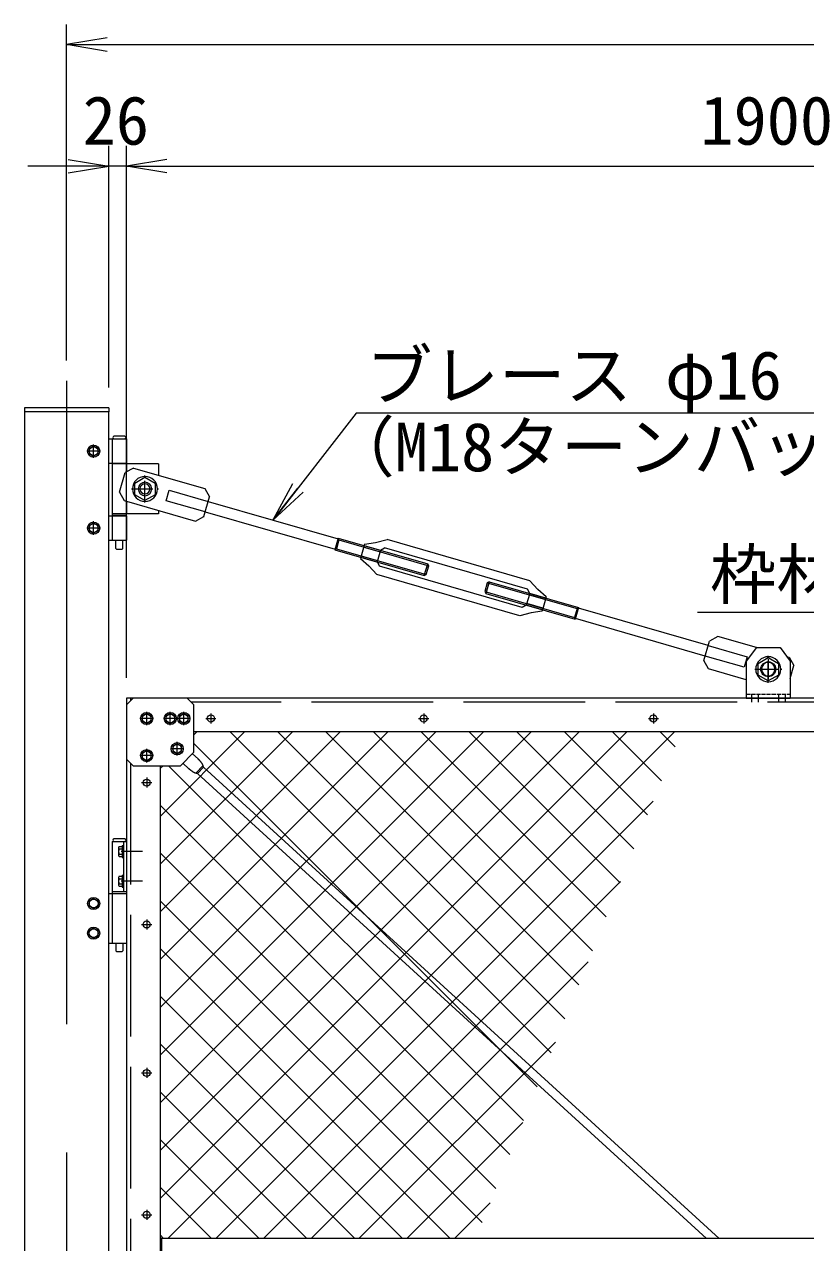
# Model space of a CAD drawing. Units: millimetres, scale not verified. Extents: x -6300 to 6300, y -4455 to 4455.
# Drawn here: x -4112 to -2956, y 818 to 2623 of the extents above; entities that cross this region are included whole.
import ezdxf
from ezdxf.enums import TextEntityAlignment as Align

# ---------------------------------------------------------------- set-up
doc = ezdxf.new("R2010")
doc.units = ezdxf.units.MM
doc.header["$LTSCALE"] = 30
doc.linetypes.add('DASHED', pattern=[7.5, 6, -1.5])
doc.linetypes.add('USER1', pattern=[50.8, 31.75, -6.35, 6.35, -6.35])
for name, color, linetype, lineweight in [('0-0_D-STR1', 1, 'Continuous', 18), ('0-1_D-BMK', 2, 'USER1', 13), ('0-5_D-STR-DIM', 7, 'Continuous', 9), ('0-6_0', 7, 'Continuous', 9), ('0-7_D-STR3', 3, 'Continuous', 13), ('0-8_D-STR2', 7, 'Continuous', 9), ('0-9_D-STR-TXT', 7, 'Continuous', 9)]:
    doc.layers.add(name, color=color, linetype=linetype, lineweight=lineweight)
doc.styles.add('ＭＳ ゴシック', font='')
doc.styles.get('ＭＳ ゴシック').set_extended_font_data('MS Gothic')

# ---------------------------------------------------------------- blocks, each defined once
blk = doc.blocks.new('_Open')
at = {"layer": '0-6_0'}
blk.add_line((-30, 5), (0, 0), dxfattribs=at)
blk.add_lwpolyline([(-30, -5), (0, 0), (-30, 0)], dxfattribs=at)
blk = doc.blocks.new('U52')
at = {"layer": '0-1_D-BMK'}
for p, q in [((300, 0), (-300, 0)), ((0, -300), (0, 300))]:
    blk.add_line(p, q, dxfattribs=at)
at = {"layer": '0-7_D-STR3'}
blk.add_lwpolyline([(194.9, 112.5), (0, 225), (-194.9, 112.5), (-194.9, -112.5), (0, -225), (194.9, -112.5)], close=True, dxfattribs=at)
for radius in [270, 194.9]:
    blk.add_circle((0, 0), radius, dxfattribs=at)
blk = doc.blocks.new('U71')
at = {"layer": '0-7_D-STR3'}
blk.add_line((2700, -2400), (2100, -3000), dxfattribs=at)
blk.add_lwpolyline([(2700, -2400), (2700, -300), (2400, 0), (0, 0), (-300, -300), (-300, -2700), (0, -3000), (2100, -3000)], dxfattribs=at)
at = {"layer": '0-5_D-STR-DIM'}
for p in [(600, -900), (1650.1, -900), (2250.1, -900), (1956.2, -2243.8), (600, -2550)]:
    blk.add_blockref('U52', p, dxfattribs=at)
blk = doc.blocks.new('U74')
at = {"layer": '0-1_D-BMK'}
for p, q in [((721.6, -450), (-409.6, -450)), ((721.6, -1770), (-409.6, -1770))]:
    blk.add_line(p, q, dxfattribs=at)
at = {"layer": '0-7_D-STR3'}
for p, q in [((-630, 0), (0, 0)), ((-630, 0), (-630, -4530)), ((-75, 120), (-555, 120)), ((-555, 0), (-75, 0)), ((-135, 0), (-135, -2220)), ((0, 0), (0, -4530)), ((-348, -281.1), (-348, -618.9)), ((-315.6, -225), (-183, -225)), ((-315.6, -337.2), (-183, -337.2)), ((-183, -180), (-135, -180)), ((-183, -225), (-183, -675)), ((-135, -180), (-135, -720)), ((-315.6, -562.8), (-183, -562.8)), ((-315.6, -675), (-183, -675)), ((-348, -1601.1), (-348, -1938.9)), ((-315.6, -1545), (-183, -1545)), ((-183, -1500), (-135, -1500)), ((-183, -1545), (-183, -1995)), ((-135, -1500), (-135, -2040)), ((-315.6, -1657.2), (-183, -1657.2)), ((-315.6, -1882.8), (-183, -1882.8)), ((-315.6, -1995), (-183, -1995)), ((-1455, -2535), (-1650, -2647.2)), ((-1650, -2647.2), (-1650, -2872.8)), ((-1455, -2535), (-1260, -2647.2)), ((-1260, -2647.2), (-1260, -2872.8)), ((-780, -2310), (-630, -2310)), ((-630, -2220), (0, -2220)), ((-630, -2310), (0, -2310)), ((-1455, -2985), (-1650, -2872.8)), ((-1455, -2985), (-1260, -2872.8)), ((-1455, -3855), (-1650, -3967.2)), ((-1650, -4192.8), (-1650, -3967.2)), ((-1455, -4305), (-1650, -4192.8)), ((-1455, -3855), (-1260, -3967.2)), ((-1455, -4305), (-1260, -4192.8)), ((-1260, -4192.8), (-1260, -3967.2)), ((-780, -4530), (-630, -4530)), ((-630, -4530), (0, -4530)), ((-475.5, -4530), (-475.5, -4860)), ((-475.5, -4860), (-445.5, -4890)), ((-184.5, -4890), (-154.5, -4860)), ((-154.5, -4530), (-154.5, -4860)), ((-445.5, -4890), (-184.5, -4890))]:
    blk.add_line(p, q, dxfattribs=at)
for points in [[(-183, -180), (-183, -720), (-135, -720)], [(-183, -1500), (-183, -2040), (-135, -2040)]]:
    blk.add_lwpolyline(points, dxfattribs=at)
for centre, radius in [((-1455, -2760), 270), ((-1455, -2760), 195), ((-1455, -4080), 270), ((-1455, -4080), 195)]:
    blk.add_circle(centre, radius, dxfattribs=at)
for centre, radius, start, end in [((-537.5, 60), 62.5, 106.2602, 253.7398), ((-92.5, 60), 62.5, 286.2602, 73.7398), ((-283.2, -281.1), 64.8, 120, 240), ((-135.6, -450), 212.4, 147.93138, 212.06862), ((-283.2, -618.9), 64.8, 120, 240), ((-283.2, -1601.1), 64.8, 120, 240), ((-135.6, -1770), 212.4, 147.93138, 212.06862), ((-283.2, -1938.9), 64.8, 120, 240)]:
    blk.add_arc(centre, radius, start, end, dxfattribs=at)
blk = doc.blocks.new('U49')
at = {"layer": '0-1_D-BMK'}
for p, q in [((0, -600), (0, 600)), ((600, 0), (-600, 0))]:
    blk.add_line(p, q, dxfattribs=at)
at = {"layer": '0-7_D-STR3'}
blk.add_lwpolyline([(0, 519.6), (-450, 259.8), (-450, -259.8), (0, -519.6), (450, -259.8), (450, 259.8)], close=True, dxfattribs=at)
for radius in [555, 300]:
    blk.add_circle((0, 0), radius, dxfattribs=at)
blk = doc.blocks.new('U48')
at = {"layer": '0-1_D-BMK'}
for p, q in [((0, -600), (0, 600)), ((600, 0), (-600, 0))]:
    blk.add_line(p, q, dxfattribs=at)
at = {"layer": '0-7_D-STR3'}
blk.add_lwpolyline([(0, 519.6), (-450, 259.8), (-450, -259.8), (0, -519.6), (450, -259.8), (450, 259.8)], close=True, dxfattribs=at)
for radius in [555, 300, 225]:
    blk.add_circle((0, 0), radius, dxfattribs=at)
blk = doc.blocks.new('吊ブレース取付板')
at = {"layer": '0-1_D-BMK'}
for p, q in [((0, 1733.9), (0, 846.1)), ((-443.9, 1290), (443.9, 1290))]:
    blk.add_line(p, q, dxfattribs=at)
at = {"layer": '0-7_D-STR3'}
for p, q in [((-525, 2250), (-975, 1650)), ((-525, 2250), (525, 2250)), ((525, 2250), (975, 1650)), ((-975, 1650), (-975, 0)), ((975, 1650), (975, 0)), ((-975, 0), (975, 0))]:
    blk.add_line(p, q, dxfattribs=at)
at = {"layer": '0-7_D-STR3', "linetype": 'DASHED'}
for p, q in [((-975, 180), (975, 180)), ((-750, 180), (-750, 0)), ((-450, 180), (-450, 0)), ((450, 180), (450, 0)), ((750, 180), (750, 0))]:
    blk.add_line(p, q, dxfattribs=at)
at = {"layer": '0-7_D-STR3'}
blk.add_circle((0, 1290), 330, dxfattribs=at)

msp = doc.modelspace()

# ---------------------------------------------------------------- linework, layer by layer
at = {"layer": '0-0_D-STR1'}
for p, q in [((-3987.01, 2054.73), (-4112.01, 2054.73)), ((-4112.01, 2054.73), (-4112.01, 2048.73)), ((-4112.01, 2048.73), (-4112.01, -675.27)), ((-3987.01, 2048.73), (-4112.01, 2048.73)), ((-3987.01, 2048.73), (-4112.01, 2048.73)), ((-3987.01, 2054.73), (-3987.01, 2048.73)), ((-3961.01, 1624.73), (-3961.01, 1614.73)), ((-3951.01, 1624.73), (-3961.01, 1624.73)), ((-2151.01, 1624.73), (-3871.01, 1624.73)), ((-2161.01, 1574.73), (-3861.01, 1574.73)), ((-3961.01, 1534.73), (-3961.01, -35.27)), ((-3911.01, 1524.73), (-3911.01, -25.27)), ((-2111.01, 824.73), (-3911.01, 824.73)), ((-3909.01, 824.73), (-3909.01, 674.73))]:
    msp.add_line(p, q, dxfattribs=at)
at = {"layer": '0-0_D-STR1', "linetype": 'DASHED'}
for p, q in [((-3955.01, 1624.73), (-3955.01, 1620.73)), ((-3036.01, 1624.73), (-3036.01, 1618.73)), ((-3026.01, 1624.73), (-3026.01, 1618.73)), ((-2996.01, 1624.73), (-2996.01, 1618.73)), ((-2986.01, 1624.73), (-2986.01, 1618.73)), ((-2157.01, 1618.73), (-3865.01, 1618.73)), ((-3955.01, 1528.73), (-3955.01, -29.27))]:
    msp.add_line(p, q, dxfattribs=at)
at = {"layer": '0-0_D-STR1'}
msp.add_lwpolyline([(-4112.01, -675.27), (-3987.01, -675.27), (-3987.01, 2048.73)], dxfattribs=at)
at = {"layer": '0-1_D-BMK'}
for p, q in [((-4049.51, 2094.73), (-4049.51, -715.27)), ((-3843.45, 1594.73), (-3828.57, 1594.73)), ((-3836.01, 1602.17), (-3836.01, 1587.29)), ((-3528.45, 1594.73), (-3513.57, 1594.73)), ((-3521.01, 1602.17), (-3521.01, 1587.29)), ((-3188.45, 1594.73), (-3173.57, 1594.73)), ((-3181.01, 1602.17), (-3181.01, 1587.29)), ((-3938.45, 1499.73), (-3923.57, 1499.73)), ((-3931.01, 1507.17), (-3931.01, 1492.29)), ((-3938.45, 1289.73), (-3923.57, 1289.73)), ((-3931.01, 1297.17), (-3931.01, 1282.29)), ((-3938.45, 1069.73), (-3923.57, 1069.73)), ((-3931.01, 1077.17), (-3931.01, 1062.29)), ((-3931.01, 867.17), (-3931.01, 852.29)), ((-3938.45, 859.73), (-3923.57, 859.73))]:
    msp.add_line(p, q, dxfattribs=at)
at = {"layer": '0-5_D-STR-DIM'}
for p, q in [((-4049.51, 2124.73), (-4049.51, 2622.76)), ((-3989.51, 2592.76), (-109.51, 2592.76)), ((-3987.01, 2084.73), (-3987.01, 2442.77)), ((-3961.01, 1654.73), (-3961.01, 2442.77)), ((-3961.01, 1654.73), (-3961.01, 2442.77)), ((-4047.01, 2412.77), (-4107.01, 2412.77)), ((-3961.01, 2412.77), (-3987.01, 2412.77)), ((-3901.01, 2412.77), (-3841.01, 2412.77)), ((-3901.01, 2412.77), (-2121.01, 2412.77))]:
    msp.add_line(p, q, dxfattribs=at)
at = {"layer": '0-7_D-STR3'}
for p, q in [((-3987.01, 2008.73), (-3960.71, 2008.73)), ((-3982.31, 2008.73), (-3982.31, 1972.73)), ((-3963.51, 2012.73), (-3979.51, 2012.73)), ((-3979.51, 2008.73), (-3963.51, 2008.73)), ((-3960.71, 2008.73), (-3960.71, 1972.73)), ((-3987.01, 1972.73), (-3960.71, 1972.73)), ((-3982.01, 1971.73), (-3982.01, 1897.73)), ((-3913.51, 1971.73), (-3982.01, 1971.73)), ((-3977.01, 1971.73), (-3977.01, 1972.73)), ((-3966.01, 1971.73), (-3966.01, 1972.73)), ((-3961.01, 1971.73), (-3961.01, 1959.94)), ((-3913.51, 1971.73), (-3913.51, 1954.98)), ((-3971.29, 1930.03), (-3962.97, 1958.85)), ((-3950.59, 1965.69), (-3962.97, 1958.85)), ((-3950.59, 1965.69), (-3844.91, 1935.17)), ((-3844.91, 1935.17), (-3838.07, 1922.79)), ((-3971.29, 1930.03), (-3964.46, 1917.65)), ((-3964.46, 1917.65), (-3858.78, 1887.13)), ((-3961.01, 1916.65), (-3961.01, 1897.73)), ((-3846.4, 1893.97), (-3838.07, 1922.79)), ((-3839.99, 1916.16), (-3647.79, 1860.88)), ((-3987.01, 1894.73), (-3960.71, 1894.73)), ((-3982.31, 1894.73), (-3982.31, 1858.73)), ((-3913.51, 1897.73), (-3982.01, 1897.73)), ((-3960.71, 1894.73), (-3960.71, 1858.73)), ((-3913.51, 1902.94), (-3913.51, 1897.73)), ((-3844.45, 1900.72), (-3652.24, 1845.44)), ((-3858.78, 1887.13), (-3846.4, 1893.97)), ((-3846.4, 1893.97), (-3846.1, 1893.97)), ((-3987.01, 1858.73), (-3960.71, 1858.73)), ((-3976.86, 1846.73), (-3976.86, 1858.73)), ((-3966.16, 1846.73), (-3966.16, 1858.73)), ((-3647.5, 1861.87), (-3652.49, 1844.57)), ((-3647.79, 1860.88), (-3652.25, 1845.41)), ((-3646.38, 1859.28), (-3650.17, 1846.16)), ((-3647.5, 1861.87), (-3515.08, 1823.63)), ((-3646.38, 1859.28), (-3647.5, 1861.87)), ((-3646.38, 1859.28), (-3513.59, 1820.95)), ((-3363.89, 1798.7), (-3575.25, 1859.74)), ((-3975.86, 1845.73), (-3967.16, 1845.73)), ((-3966.16, 1846.73), (-3967.16, 1845.73)), ((-3650.17, 1846.16), (-3652.49, 1844.57)), ((-3652.49, 1844.57), (-3520.07, 1806.34)), ((-3650.17, 1846.16), (-3517.38, 1807.82)), ((-3608.51, 1852.69), (-3614.61, 1831.55)), ((-3609.67, 1848.68), (-3585.65, 1841.75)), ((-3609.07, 1850.77), (-3585.05, 1843.83)), ((-3585.05, 1843.83), (-3590.04, 1826.54)), ((-3585.05, 1843.83), (-3578.86, 1847.25)), ((-3367.49, 1786.21), (-3578.86, 1847.25)), ((-3614.06, 1833.48), (-3590.04, 1826.54)), ((-3613.46, 1835.56), (-3589.44, 1828.62)), ((-3590.04, 1826.54), (-3586.62, 1820.35)), ((-3520.07, 1806.34), (-3515.08, 1823.63)), ((-3378.87, 1746.82), (-3590.23, 1807.86)), ((-3375.26, 1759.31), (-3586.62, 1820.35)), ((-3424.1, 1797.34), (-3429.1, 1780.04)), ((-3426.79, 1795.85), (-3294, 1757.51)), ((-3424.1, 1797.34), (-3291.68, 1759.1)), ((-3430.58, 1782.73), (-3297.79, 1744.39)), ((-3429.1, 1780.04), (-3296.68, 1741.8)), ((-3364.08, 1780.02), (-3369.07, 1762.73)), ((-3364.08, 1780.02), (-3367.49, 1786.21)), ((-3340.66, 1771), (-3364.68, 1777.94)), ((-3340.06, 1773.09), (-3364.08, 1780.02)), ((-3339.5, 1775.01), (-3345.61, 1753.87)), ((-3369.07, 1762.73), (-3375.26, 1759.31)), ((-3345.05, 1755.79), (-3369.07, 1762.73)), ((-3344.45, 1757.88), (-3368.47, 1764.82)), ((-3294, 1757.51), (-3297.79, 1744.39)), ((-3291.68, 1759.1), (-3296.68, 1741.8)), ((-3294, 1757.51), (-3291.68, 1759.1)), ((-3099.82, 1702.62), (-3291.97, 1758.11)), ((-3297.79, 1744.39), (-3296.68, 1741.8)), ((-3104.28, 1687.18), (-3296.43, 1742.67)), ((-3085.51, 1716.14), (-3097.89, 1709.31)), ((-3028.56, 1699.7), (-3085.51, 1716.14)), ((-3106.21, 1680.49), (-3097.89, 1709.31)), ((-3106.21, 1680.49), (-3105.91, 1680.49)), ((-3099.38, 1668.11), (-3106.21, 1680.49)), ((-2983.75, 1686.76), (-2979.82, 1685.63)), ((-2979.82, 1685.63), (-2972.99, 1673.24)), ((-3043.51, 1651.97), (-3099.38, 1668.11)), ((-2978.51, 1654.15), (-2972.99, 1673.24)), ((-3863.26, 1542.48), (-3854.9, 1534.85)), ((-3877.41, 1528.33), (-3868.4, 1520.09)), ((-3847.52, 1525.13), (-3858.07, 1513.6)), ((-3847.03, 1522.7), (-3855.6, 1513.33)), ((-3847.03, 1522.7), (-3083.63, 824.73)), ((-3855.6, 1513.33), (-3102.45, 824.73))]:
    msp.add_line(p, q, dxfattribs=at)
at = {"layer": '0-7_D-STR3', "linetype": 'DASHED'}
msp.add_line((-3975.86, 1845.73), (-3976.86, 1846.73), dxfattribs=at)
for points in [[(-3844.45, 1900.72), (-3902.11, 1917.3), (-3897.65, 1932.74), (-3839.99, 1916.16)], [(-3099.82, 1702.62), (-3042.18, 1685.97), (-3046.63, 1670.53), (-3104.28, 1687.18)]]:
    msp.add_lwpolyline(points, dxfattribs=at)
at = {"layer": '0-7_D-STR3'}
msp.add_lwpolyline([(-3981.51, 1897.73), (-3961.51, 1897.73), (-3961.51, 1894.73), (-3981.51, 1894.73)], close=True, dxfattribs=at)
for points in [[(-3608.51, 1852.69), (-3592.16, 1855.25), (-3575.25, 1859.74)], [(-3614.61, 1831.55), (-3602.14, 1820.67), (-3590.23, 1807.86)], [(-3520.07, 1806.34), (-3517.38, 1807.82), (-3513.59, 1820.95), (-3515.08, 1823.63)], [(-3424.1, 1797.34), (-3426.79, 1795.85), (-3430.58, 1782.73), (-3429.1, 1780.04)], [(-3339.5, 1775.01), (-3351.97, 1785.89), (-3363.89, 1798.7)], [(-3345.61, 1753.87), (-3361.96, 1751.31), (-3378.87, 1746.82)], [(-3851.39, 1531.07), (-3851.56, 1531.26), (-3851.72, 1531.44), (-3851.89, 1531.63), (-3852.05, 1531.81), (-3852.22, 1531.99), (-3852.38, 1532.18), (-3852.55, 1532.36), (-3852.71, 1532.54), (-3852.88, 1532.72), (-3853.04, 1532.9), (-3853.21, 1533.08), (-3853.38, 1533.26), (-3853.54, 1533.44), (-3853.71, 1533.62), (-3853.88, 1533.8), (-3854.05, 1533.97), (-3854.22, 1534.15), (-3854.39, 1534.32), (-3854.56, 1534.5), (-3854.73, 1534.67), (-3854.9, 1534.85)], [(-3864.33, 1516.93), (-3864.53, 1517.08), (-3864.72, 1517.22), (-3864.92, 1517.37), (-3865.12, 1517.52), (-3865.32, 1517.67), (-3865.52, 1517.81), (-3865.71, 1517.96), (-3865.91, 1518.11), (-3866.1, 1518.26), (-3866.3, 1518.41), (-3866.49, 1518.56), (-3866.68, 1518.71), (-3866.88, 1518.86), (-3867.07, 1519.01), (-3867.26, 1519.16), (-3867.45, 1519.31), (-3867.64, 1519.47), (-3867.83, 1519.62), (-3868.02, 1519.77), (-3868.21, 1519.93), (-3868.4, 1520.09)], [(-3855.6, 1513.33), (-3855.85, 1513.35), (-3856.09, 1513.38), (-3856.34, 1513.4), (-3856.59, 1513.42), (-3856.83, 1513.44), (-3857.08, 1513.47), (-3857.32, 1513.49), (-3857.57, 1513.53), (-3857.81, 1513.56), (-3858.05, 1513.6), (-3858.29, 1513.65), (-3858.53, 1513.7), (-3858.77, 1513.76), (-3859, 1513.82), (-3859.23, 1513.9), (-3859.46, 1513.98), (-3859.69, 1514.06), (-3859.92, 1514.15), (-3860.14, 1514.25), (-3860.36, 1514.36), (-3860.58, 1514.46), (-3860.8, 1514.58), (-3861.02, 1514.69), (-3861.23, 1514.82), (-3861.45, 1514.94), (-3861.66, 1515.07), (-3861.87, 1515.2), (-3862.08, 1515.34), (-3862.29, 1515.48), (-3862.5, 1515.62), (-3862.7, 1515.76), (-3862.91, 1515.9), (-3863.11, 1516.05), (-3863.32, 1516.19), (-3863.52, 1516.34), (-3863.72, 1516.49), (-3863.92, 1516.63), (-3864.12, 1516.78), (-3864.33, 1516.93)], [(-3847.03, 1522.7), (-3847.08, 1522.95), (-3847.12, 1523.19), (-3847.16, 1523.43), (-3847.21, 1523.68), (-3847.25, 1523.92), (-3847.3, 1524.16), (-3847.35, 1524.4), (-3847.4, 1524.64), (-3847.46, 1524.88), (-3847.52, 1525.12), (-3847.59, 1525.36), (-3847.66, 1525.59), (-3847.74, 1525.82), (-3847.83, 1526.05), (-3847.92, 1526.27), (-3848.02, 1526.49), (-3848.13, 1526.71), (-3848.24, 1526.93), (-3848.36, 1527.14), (-3848.48, 1527.35), (-3848.61, 1527.56), (-3848.74, 1527.77), (-3848.87, 1527.98), (-3849.01, 1528.18), (-3849.16, 1528.38), (-3849.31, 1528.58), (-3849.46, 1528.78), (-3849.61, 1528.98), (-3849.77, 1529.17), (-3849.92, 1529.37), (-3850.08, 1529.56), (-3850.25, 1529.75), (-3850.41, 1529.94), (-3850.57, 1530.13), (-3850.74, 1530.32), (-3850.9, 1530.51), (-3851.07, 1530.7), (-3851.23, 1530.88), (-3851.39, 1531.07)]]:
    msp.add_lwpolyline(points, dxfattribs=at)
for centre in [(-3836.01, 1594.73), (-3521.01, 1594.73), (-3181.01, 1594.73), (-3931.01, 1499.73), (-3931.01, 1289.73), (-3931.01, 1069.73), (-3931.01, 859.73)]:
    msp.add_circle(centre, 5.25, dxfattribs=at)
for centre, start, end in [((-3978.92, 2010.73), 106.2602, 253.7398), ((-3964.09, 2010.73), 286.2602, 73.7398)]:
    msp.add_arc(centre, 2.08, start, end, dxfattribs=at)
at = {"layer": '0-8_D-STR2'}
for p, q in [((-3911.01, 1449.71), (-3785.98, 1574.73)), ((-3911.01, 1379), (-3715.27, 1574.73)), ((-3911.01, 1308.29), (-3644.56, 1574.73)), ((-3911.01, 1237.58), (-3573.85, 1574.73)), ((-3911.01, 1166.87), (-3503.14, 1574.73)), ((-3911.01, 1096.16), (-3432.43, 1574.73)), ((-3911.01, 1025.45), (-3361.72, 1574.73)), ((-3911.01, 954.74), (-3291.01, 1574.73)), ((-3911.01, 884.03), (-3220.3, 1574.73)), ((-3899.59, 824.73), (-3149.59, 1574.73)), ((-3861.01, 1570.42), (-3856.69, 1574.73)), ((-3332.38, 1099.74), (-3807.38, 1574.73)), ((-3311.98, 1150.05), (-3736.67, 1574.73)), ((-3291.58, 1200.35), (-3665.95, 1574.73)), ((-3271.17, 1250.66), (-3595.24, 1574.73)), ((-3250.77, 1300.97), (-3524.53, 1574.73)), ((-3230.37, 1351.28), (-3453.82, 1574.73)), ((-3209.96, 1401.58), (-3383.11, 1574.73)), ((-3189.56, 1451.89), (-3312.4, 1574.73)), ((-3169.16, 1502.2), (-3241.69, 1574.73)), ((-3148.75, 1552.51), (-3170.98, 1574.73)), ((-3352.79, 1049.43), (-3861.01, 1557.65)), ((-3911.01, 1520.42), (-3906.69, 1524.73)), ((-3373.19, 999.12), (-3898.8, 1524.73)), ((-3393.59, 948.82), (-3911.01, 1466.23)), ((-3828.88, 824.73), (-3181.27, 1472.34)), ((-3413.99, 898.51), (-3911.01, 1395.52)), ((-3758.17, 824.73), (-3229.51, 1353.39)), ((-3434.4, 848.2), (-3911.01, 1324.81)), ((-3481.64, 824.73), (-3911.01, 1254.1)), ((-3687.46, 824.73), (-3277.75, 1234.43)), ((-3552.35, 824.73), (-3911.01, 1183.39)), ((-3623.06, 824.73), (-3911.01, 1112.68)), ((-3616.74, 824.73), (-3326, 1115.48)), ((-3693.77, 824.73), (-3911.01, 1041.97)), ((-3546.03, 824.73), (-3374.24, 996.52)), ((-3764.48, 824.73), (-3911.01, 971.26)), ((-3835.19, 824.73), (-3911.01, 900.55)), ((-3475.32, 824.73), (-3422.49, 877.57)), ((-3905.9, 824.73), (-3911.01, 829.83))]:
    msp.add_line(p, q, dxfattribs=at)
at = {"layer": '0-9_D-STR-TXT'}
for points in [[(-2597.59, 2046.98), (-3620.71, 2046.98), (-3742.95, 1890.17)], [(-3115.92, 1752.05), (-2338.66, 1752.05), (-2101.14, 1376.25)]]:
    msp.add_lwpolyline(points, dxfattribs=at)

# ---------------------------------------------------------------- block references
at = {"layer": '0-5_D-STR-DIM', "xscale": 2, "yscale": 2, "rotation": 180}
for p in [(-4049.51, 2592.76), (-3961.01, 2412.77), (-3961.01, 2412.77)]:
    msp.add_blockref('_Open', p, dxfattribs=at)
at = {"layer": '0-5_D-STR-DIM'}
for name, p, xscale, yscale in [('_Open', (-3987.01, 2412.77), 2, 2), ('U52', (-4009.51, 1990.73), 0.03333333, 0.03333333), ('U48', (-3933.51, 1934.73), -0.03333333, 0.03333333), ('U52', (-4009.51, 1876.73), 0.03333333, 0.03333333), ('U49', (-3011.01, 1667.73), -0.03333333, 0.03333333), ('U71', (-3951.01, 1624.73), 0.03333333, 0.03333333), ('U74', (-3961.01, 1412.73), 0.03333333, 0.03333333)]:
    msp.add_blockref(name, p, dxfattribs=dict(at, xscale=xscale, yscale=yscale))
at = {"layer": '0-6_0', "xscale": 0.03333333, "yscale": 0.03333333}
msp.add_blockref('吊ブレース取付板', (-3011.01, 1624.73), dxfattribs=at)
at = {"layer": '0-9_D-STR-TXT', "xscale": 2, "yscale": 2, "rotation": 232.06466}
msp.add_blockref('_Open', (-3744.17, 1888.59), dxfattribs=at)

# ---------------------------------------------------------------- texts
at = {"layer": '0-5_D-STR-DIM', "style": 'ＭＳ ゴシック'}
for s, p in [('26', (-4025.71, 2422.89)), ('1900', (-3111.36, 2422.89))]:
    msp.add_text(s, height=72.14, dxfattribs=at).set_placement(p, align=Align.BOTTOM_LEFT)
at = {"layer": '0-9_D-STR-TXT', "style": 'ＭＳ ゴシック'}
for s, p in [('ブレース φ16', (-3606.37, 2045.34)), ('（M18ターンバックル付）', (-3662.16, 1939.25)), ('枠材 L-50x50x6', (-3097.37, 1750.4))]:
    msp.add_text(s, height=72.14, dxfattribs=at).set_placement(p, align=Align.BOTTOM_LEFT)

doc.saveas('drawing.dxf')
